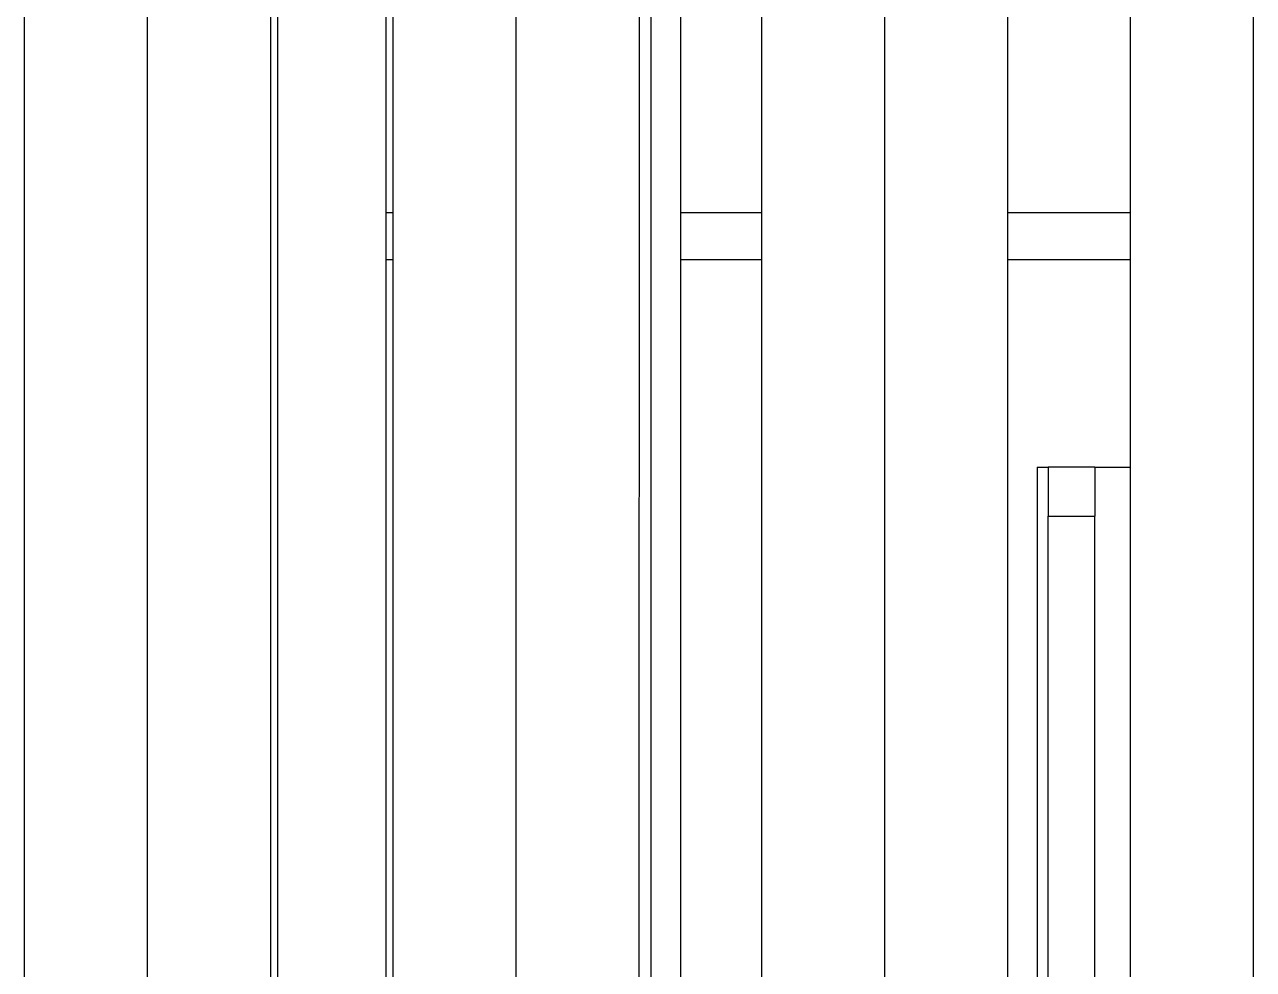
# Model space of a CAD drawing. Header units: millimetres. Extents: x -187347 to 135007, y -6415 to 292048.
# Drawn here: x -50593.4 to -50343.4, y 29716.9 to 29909.1 of the extents above; entities that cross this region are included whole.
import ezdxf

# ---------------------------------------------------------------- set-up
doc = ezdxf.new("R2010")
doc.units = ezdxf.units.MM
doc.header["$LTSCALE"] = 100
doc.layers.get('0').update_dxf_attribs({"lineweight": 18})
doc.layers.add('Layout CAT2', color=6, linetype='Continuous')

# ---------------------------------------------------------------- blocks, each defined once
blk = doc.blocks.new('25g245g2fd')
at = {"color": 0}
for p, q in [((21085.97, -2723.68), (21085.98, -3362.68)), ((21110.97, -2723.68), (21110.98, -3362.68)), ((21135.98, -3362.68), (21135.97, -2723.68)), ((21137.47, -2723.68), (21137.48, -3366.91)), ((21159.48, -3366.91), (21159.47, -2723.68)), ((21160.97, -2723.68), (21160.98, -3362.68)), ((21185.97, -2723.68), (21185.98, -3362.68)), ((21210.98, -3362.68), (21210.97, -2723.68)), ((21213.47, -2723.68), (21213.48, -3366.91)), ((21219.47, -2723.68), (21219.48, -3366.91)), ((21235.97, -2723.68), (21235.98, -3362.68)), ((21260.97, -2723.68), (21260.98, -3362.68)), ((21285.98, -3362.68), (21285.97, -2723.68)), ((21310.97, -2723.68), (21310.98, -3362.68)), ((21335.97, -2723.68), (21335.98, -3362.68)), ((21291.97, -2921.44), (21291.97, -2729.44)), ((21294.21, -2789.44), (21294.21, -2911.44)), ((21303.74, -2789.44), (21303.74, -2911.44)), ((21294.21, -2921.44), (21294.21, -2911.44)), ((21294.21, -2911.44), (21303.74, -2911.44)), ((21303.74, -2921.44), (21303.74, -2911.44)), ((21291.97, -2921.44), (21294.22, -2921.44)), ((21303.74, -2921.44), (21294.21, -2921.44)), ((21303.74, -2921.44), (21310.97, -2921.44)), ((21159.48, -2963.67), (21160.98, -2963.67)), ((21219.47, -2963.67), (21235.98, -2963.67)), ((21285.97, -2963.67), (21310.98, -2963.67)), ((21159.48, -2973.2), (21160.98, -2973.2)), ((21219.47, -2973.2), (21235.98, -2973.2)), ((21285.97, -2973.2), (21310.98, -2973.2))]:
    blk.add_line(p, q, dxfattribs=at)

msp = doc.modelspace()

# ---------------------------------------------------------------- block references
at = {"layer": 'Layout CAT2', "xscale": -1, "rotation": 180}
msp.add_blockref('25g245g2fd', (-71679.42, 26897.69, -3.45), dxfattribs=at)

doc.saveas('drawing.dxf')
